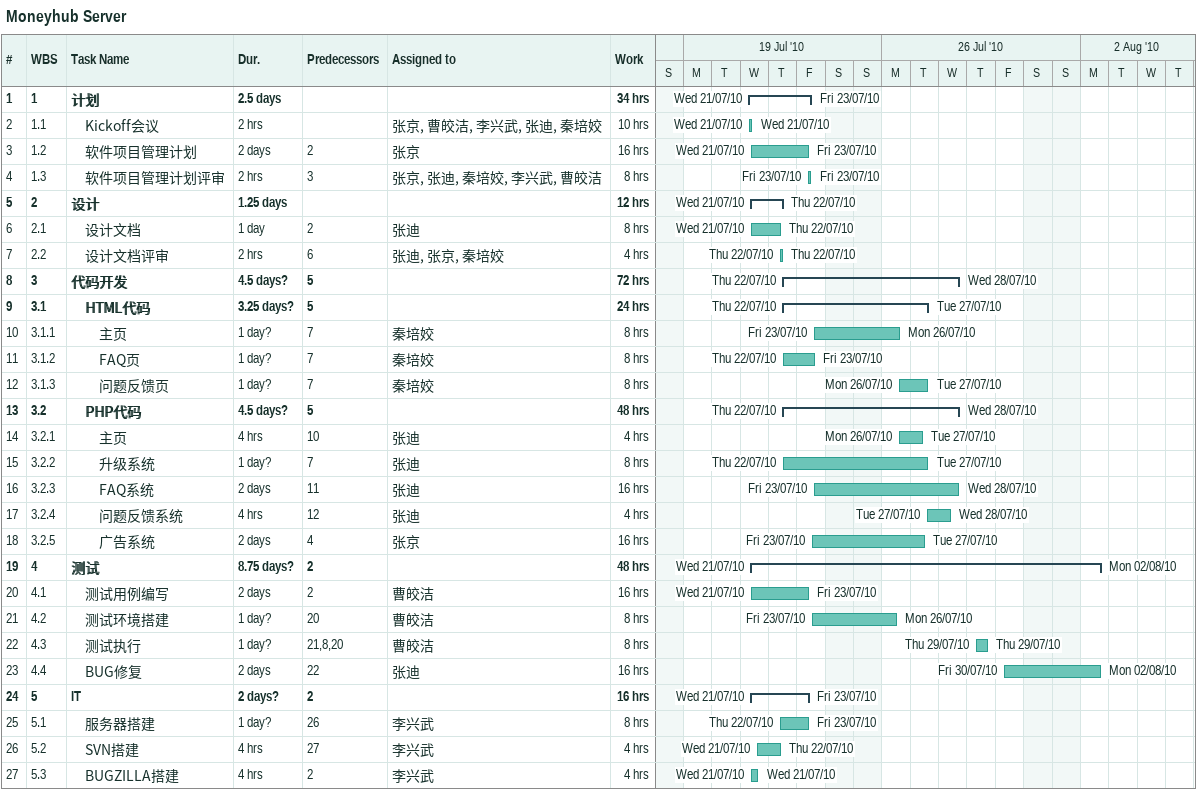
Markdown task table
Moneyhub Server

| ID | WBS | Task | Duration | Start | Finish | Predecessors | Resources | Work (h) |
|---|---|---|---|---|---|---|---|---|
| 1 | 1 | **计划** | 2.5d | 2010-07-21 | 2010-07-23 |  |  | 34 |
| 2 | 1.1 | Kickoff会议 | 2h | 2010-07-21 | 2010-07-21 |  | 张京, 曹皎洁, 李兴武, 张迪, 秦培姣 | 10 |
| 3 | 1.2 | 软件项目管理计划 | 2d | 2010-07-21 | 2010-07-23 | 2 | 张京 | 16 |
| 4 | 1.3 | 软件项目管理计划评审 | 2h | 2010-07-23 | 2010-07-23 | 3 | 张京, 张迪, 秦培姣, 李兴武, 曹皎洁 | 8 |
| 5 | 2 | **设计** | 1.25d | 2010-07-21 | 2010-07-22 |  |  | 12 |
| 6 | 2.1 | 设计文档 | 1d | 2010-07-21 | 2010-07-22 | 2 | 张迪 | 8 |
| 7 | 2.2 | 设计文档评审 | 2h | 2010-07-22 | 2010-07-22 | 6 | 张迪, 张京, 秦培姣 | 4 |
| 8 | 3 | **代码开发** | 4.5d? | 2010-07-22 | 2010-07-28 | 5 |  | 72 |
| 9 | 3.1 | **HTML代码** | 3.25d? | 2010-07-22 | 2010-07-27 | 5 |  | 24 |
| 10 | 3.1.1 | 主页 | 1d? | 2010-07-23 | 2010-07-26 | 7 | 秦培姣 | 8 |
| 11 | 3.1.2 | FAQ页 | 1d? | 2010-07-22 | 2010-07-23 | 7 | 秦培姣 | 8 |
| 12 | 3.1.3 | 问题反馈页 | 1d? | 2010-07-26 | 2010-07-27 | 7 | 秦培姣 | 8 |
| 13 | 3.2 | **PHP代码** | 4.5d? | 2010-07-22 | 2010-07-28 | 5 |  | 48 |
| 14 | 3.2.1 | 主页 | 4h | 2010-07-26 | 2010-07-27 | 10 | 张迪 | 4 |
| 15 | 3.2.2 | 升级系统 | 1d? | 2010-07-22 | 2010-07-27 | 7 | 张迪 | 8 |
| 16 | 3.2.3 | FAQ系统 | 2d | 2010-07-23 | 2010-07-28 | 11 | 张迪 | 16 |
| 17 | 3.2.4 | 问题反馈系统 | 4h | 2010-07-27 | 2010-07-28 | 12 | 张迪 | 4 |
| 18 | 3.2.5 | 广告系统 | 2d | 2010-07-23 | 2010-07-27 | 4 | 张京 | 16 |
| 19 | 4 | **测试** | 8.75d? | 2010-07-21 | 2010-08-02 | 2 |  | 48 |
| 20 | 4.1 | 测试用例编写 | 2d | 2010-07-21 | 2010-07-23 | 2 | 曹皎洁 | 16 |
| 21 | 4.2 | 测试环境搭建 | 1d? | 2010-07-23 | 2010-07-26 | 20 | 曹皎洁 | 8 |
| 22 | 4.3 | 测试执行 | 1d? | 2010-07-29 | 2010-07-29 | 21, 8, 20 | 曹皎洁 | 8 |
| 23 | 4.4 | BUG修复 | 2d | 2010-07-30 | 2010-08-02 | 22 | 张迪 | 16 |
| 24 | 5 | **IT** | 2d? | 2010-07-21 | 2010-07-23 | 2 |  | 16 |
| 25 | 5.1 | 服务器搭建 | 1d? | 2010-07-22 | 2010-07-23 | 26 | 李兴武 | 8 |
| 26 | 5.2 | SVN搭建 | 4h | 2010-07-21 | 2010-07-22 | 27 | 李兴武 | 4 |
| 27 | 5.3 | BUGZILLA搭建 | 4h | 2010-07-21 | 2010-07-21 | 2 | 李兴武 | 4 |
